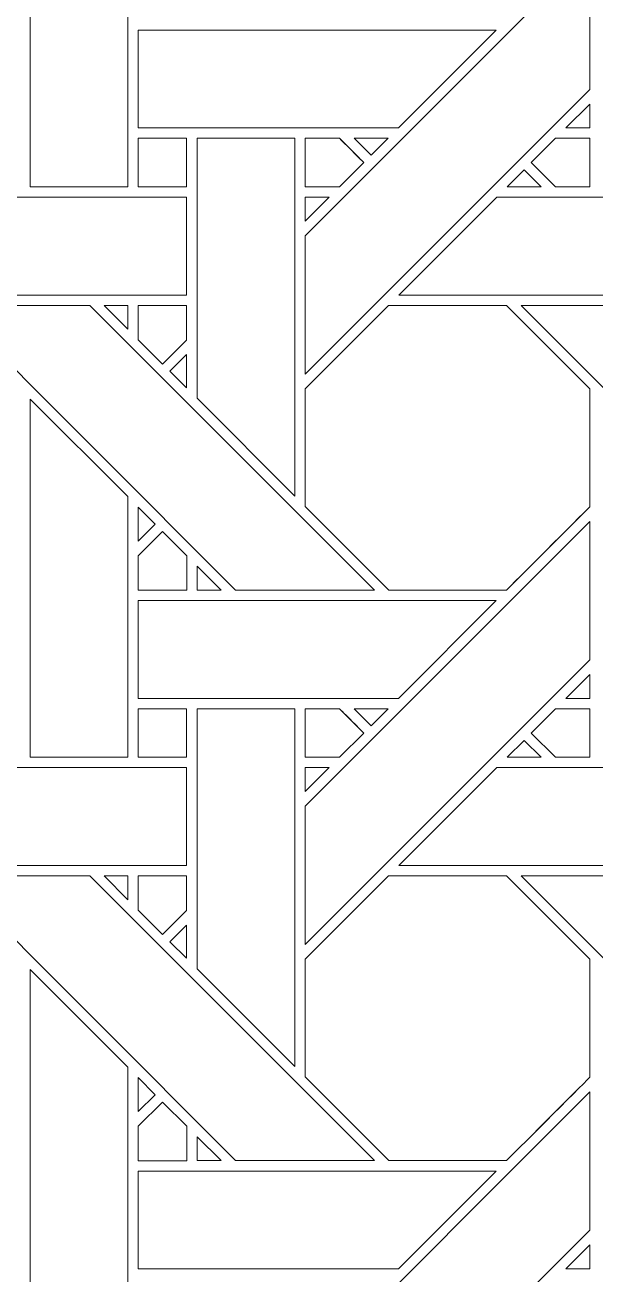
# Model space of a CAD drawing. Header units: inches. Extents: x 2.4 to 22.4, y -0.9 to 19.1.
# Drawn here: x 6.462 to 7.41, y 10.093 to 12.17 of the extents above; entities that cross this region are included whole.
import ezdxf

# ---------------------------------------------------------------- set-up
doc = ezdxf.new("R2010")
doc.units = ezdxf.units.IN
doc.header["$MEASUREMENT"] = 0
doc.layers.add('Design', color=7, linetype='Continuous', lineweight=0)

msp = doc.modelspace()

# ---------------------------------------------------------------- linework, layer by layer
at = {"layer": 'Design'}
for points, knots in [([(12.3829, 19.0948), (6.86, 19.0948), (2.3829, 14.6176), (2.3829, 9.0948), (2.3829, 3.5719), (6.86, -0.9052), (12.3829, -0.9052), (17.9057, -0.9052), (22.3829, 3.5719), (22.3829, 9.0948), (22.3829, 14.6176), (17.9057, 19.0948), (12.3829, 19.0948)], [0, 0, 0, 0, 1, 1, 1, 2, 2, 2, 3, 3, 3, 4, 4, 4, 4]), ([(12.3829, 17.972), (7.4801, 17.972), (3.5056, 13.9975), (3.5056, 9.0948), (3.5056, 4.192), (7.4801, 0.2175), (12.3829, 0.2175), (17.2856, 0.2175), (21.2601, 4.192), (21.2601, 9.0948), (21.2601, 13.9975), (17.2856, 17.972), (12.3829, 17.972)], [0, 0, 0, 0, 1, 1, 1, 2, 2, 2, 3, 3, 3, 4, 4, 4, 4]), ([(6.6329, 12.3343), (6.6329, 12.3343), (6.6329, 11.9006), (6.6329, 11.9006), (6.6329, 11.9006), (6.4701, 11.9006), (6.4701, 11.9006), (6.4701, 11.9006), (6.4701, 12.4964), (6.4701, 12.4964), (6.4701, 12.4964), (6.6329, 12.3343), (6.6329, 12.3343)], [0, 0, 0, 0, 1, 1, 1, 2, 2, 2, 3, 3, 3, 4, 4, 4, 4]), ([(7.4017, 12.0628), (7.4017, 12.0628), (6.928, 11.5892), (6.928, 11.5892), (6.928, 11.5892), (6.928, 11.8193), (6.928, 11.8193), (6.928, 11.8193), (7.4017, 12.2929), (7.4017, 12.2929), (7.4017, 12.2929), (7.4017, 12.0628), (7.4017, 12.0628)], [0, 0, 0, 0, 1, 1, 1, 2, 2, 2, 3, 3, 3, 4, 4, 4, 4]), ([(6.6502, 11.9986), (6.6502, 11.9986), (6.6502, 12.1613), (6.6502, 12.1613), (6.6502, 12.1613), (7.2459, 12.1613), (7.2459, 12.1613), (7.2459, 12.1613), (7.0832, 11.9986), (7.0832, 11.9986), (7.0832, 11.9986), (6.6502, 11.9986), (6.6502, 11.9986)], [0, 0, 0, 0, 1, 1, 1, 2, 2, 2, 3, 3, 3, 4, 4, 4, 4]), ([(7.3619, 11.9987), (7.3619, 11.9987), (7.4017, 12.0384), (7.4017, 12.0384), (7.4017, 12.0384), (7.4017, 11.9987), (7.4017, 11.9987), (7.4017, 11.9987), (7.3619, 11.9987), (7.3619, 11.9987)], [0, 0, 0, 0, 1, 1, 1, 2, 2, 2, 3, 3, 3, 3]), ([(6.6501, 11.9006), (6.6501, 11.9006), (6.6501, 11.9814), (6.6501, 11.9814), (6.6501, 11.9814), (6.7304, 11.9814), (6.7304, 11.9814), (6.7304, 11.9814), (6.7304, 11.9006), (6.7304, 11.9006), (6.7304, 11.9006), (6.6501, 11.9006), (6.6501, 11.9006)], [0, 0, 0, 0, 1, 1, 1, 2, 2, 2, 3, 3, 3, 4, 4, 4, 4]), ([(6.7304, 11.9814), (6.7304, 11.9814), (6.7304, 11.9006), (6.7304, 11.9006), (6.7304, 11.9006), (6.6501, 11.9006), (6.6501, 11.9006), (6.6501, 11.9006), (6.6501, 11.9814), (6.6501, 11.9814), (6.6501, 11.9814), (6.7304, 11.9814), (6.7304, 11.9814)], [0, 0, 0, 0, 1, 1, 1, 2, 2, 2, 3, 3, 3, 4, 4, 4, 4]), ([(6.9109, 11.9814), (6.9109, 11.9814), (6.9109, 11.3863), (6.9109, 11.3863), (6.9109, 11.3863), (6.748, 11.5492), (6.748, 11.5492), (6.748, 11.5492), (6.748, 11.9814), (6.748, 11.9814), (6.748, 11.9814), (6.9109, 11.9814), (6.9109, 11.9814)], [0, 0, 0, 0, 1, 1, 1, 2, 2, 2, 3, 3, 3, 4, 4, 4, 4]), ([(6.928, 11.9006), (6.928, 11.9006), (6.928, 11.9814), (6.928, 11.9814), (6.928, 11.9814), (6.985, 11.9814), (6.985, 11.9814), (6.9902, 11.9763), (7.021, 11.9455), (7.0254, 11.9411), (7.0254, 11.9411), (6.985, 11.9006), (6.985, 11.9006), (6.985, 11.9006), (6.928, 11.9006), (6.928, 11.9006)], [0, 0, 0, 0, 1, 1, 1, 2, 2, 2, 3, 3, 3, 4, 4, 4, 5, 5, 5, 5]), ([(7.0096, 11.9569), (7.0155, 11.9509), (7.0212, 11.9452), (7.0254, 11.9411), (7.0254, 11.9411), (6.985, 11.9006), (6.985, 11.9006), (6.985, 11.9006), (6.928, 11.9006), (6.928, 11.9006), (6.928, 11.9006), (6.928, 11.9814), (6.928, 11.9814), (6.928, 11.9814), (6.985, 11.9814), (6.985, 11.9814), (6.9904, 11.9761), (7.0003, 11.9662), (7.0096, 11.9569)], [0, 0, 0, 0, 1, 1, 1, 2, 2, 2, 3, 3, 3, 4, 4, 4, 5, 5, 5, 6, 6, 6, 6]), ([(7.0095, 11.9814), (7.0095, 11.9814), (7.0659, 11.9814), (7.0659, 11.9814), (7.0659, 11.9814), (7.0376, 11.9532), (7.0376, 11.9532), (7.0376, 11.9532), (7.0095, 11.9814), (7.0095, 11.9814)], [0, 0, 0, 0, 1, 1, 1, 2, 2, 2, 3, 3, 3, 3]), ([(7.3445, 11.9006), (7.3445, 11.9006), (7.3042, 11.941), (7.3042, 11.941), (7.3042, 11.941), (7.3446, 11.9814), (7.3446, 11.9814), (7.3446, 11.9814), (7.4017, 11.9814), (7.4017, 11.9814), (7.4017, 11.9814), (7.4017, 11.9006), (7.4017, 11.9006), (7.4017, 11.9006), (7.3445, 11.9006), (7.3445, 11.9006)], [0, 0, 0, 0, 1, 1, 1, 2, 2, 2, 3, 3, 3, 4, 4, 4, 5, 5, 5, 5]), ([(7.4017, 11.9814), (7.4017, 11.9814), (7.4017, 11.9006), (7.4017, 11.9006), (7.4017, 11.9006), (7.3445, 11.9006), (7.3445, 11.9006), (7.3445, 11.9006), (7.3042, 11.941), (7.3042, 11.941), (7.3042, 11.941), (7.3446, 11.9814), (7.3446, 11.9814), (7.3446, 11.9814), (7.4017, 11.9814), (7.4017, 11.9814)], [0, 0, 0, 0, 1, 1, 1, 2, 2, 2, 3, 3, 3, 4, 4, 4, 5, 5, 5, 5]), ([(7.3204, 11.9006), (7.3204, 11.9006), (7.2639, 11.9006), (7.2639, 11.9006), (7.2639, 11.9006), (7.2921, 11.9289), (7.2921, 11.9289), (7.2921, 11.9289), (7.3204, 11.9006), (7.3204, 11.9006)], [0, 0, 0, 0, 1, 1, 1, 2, 2, 2, 3, 3, 3, 3]), ([(6.298, 11.8835), (6.298, 11.8835), (6.7304, 11.8835), (6.7304, 11.8835), (6.7304, 11.8835), (6.7304, 11.7206), (6.7304, 11.7206), (6.7304, 11.7206), (6.1351, 11.7206), (6.1351, 11.7206), (6.1351, 11.7206), (6.298, 11.8835), (6.298, 11.8835)], [0, 0, 0, 0, 1, 1, 1, 2, 2, 2, 3, 3, 3, 4, 4, 4, 4]), ([(6.9679, 11.8835), (6.9679, 11.8835), (6.928, 11.8436), (6.928, 11.8436), (6.928, 11.8436), (6.928, 11.8835), (6.928, 11.8835), (6.928, 11.8835), (6.9679, 11.8835), (6.9679, 11.8835)], [0, 0, 0, 0, 1, 1, 1, 2, 2, 2, 3, 3, 3, 3]), ([(7.6792, 11.8835), (7.6792, 11.8835), (7.6792, 11.7206), (7.6792, 11.7206), (7.6792, 11.7206), (7.0839, 11.7206), (7.0839, 11.7206), (7.0839, 11.7206), (7.2467, 11.8835), (7.2467, 11.8835), (7.2467, 11.8835), (7.6792, 11.8835), (7.6792, 11.8835)], [0, 0, 0, 0, 1, 1, 1, 2, 2, 2, 3, 3, 3, 4, 4, 4, 4]), ([(6.5694, 11.7035), (6.5694, 11.7035), (7.043, 11.2299), (7.043, 11.2299), (7.043, 11.2299), (6.812, 11.2299), (6.812, 11.2299), (6.812, 11.2299), (6.3385, 11.7035), (6.3385, 11.7035), (6.3385, 11.7035), (6.5694, 11.7035), (6.5694, 11.7035)], [0, 0, 0, 0, 1, 1, 1, 2, 2, 2, 3, 3, 3, 4, 4, 4, 4]), ([(6.633, 11.7035), (6.633, 11.7035), (6.633, 11.6637), (6.633, 11.6637), (6.633, 11.6637), (6.5935, 11.7035), (6.5935, 11.7035), (6.5935, 11.7035), (6.633, 11.7035), (6.633, 11.7035)], [0, 0, 0, 0, 1, 1, 1, 2, 2, 2, 3, 3, 3, 3]), ([(6.6501, 11.6463), (6.6501, 11.6463), (6.6501, 11.7035), (6.6501, 11.7035), (6.6501, 11.7035), (6.7304, 11.7035), (6.7304, 11.7035), (6.7304, 11.7035), (6.7304, 11.6459), (6.7304, 11.6459), (6.7304, 11.6459), (6.6904, 11.606), (6.6904, 11.606), (6.6904, 11.606), (6.6501, 11.6463), (6.6501, 11.6463)], [0, 0, 0, 0, 1, 1, 1, 2, 2, 2, 3, 3, 3, 4, 4, 4, 5, 5, 5, 5]), ([(6.6904, 11.606), (6.6904, 11.606), (6.6501, 11.6463), (6.6501, 11.6463), (6.6501, 11.6463), (6.6501, 11.7035), (6.6501, 11.7035), (6.6501, 11.7035), (6.7304, 11.7035), (6.7304, 11.7035), (6.7304, 11.7035), (6.7304, 11.6459), (6.7304, 11.6459), (6.7304, 11.6459), (6.6904, 11.606), (6.6904, 11.606)], [0, 0, 0, 0, 1, 1, 1, 2, 2, 2, 3, 3, 3, 4, 4, 4, 5, 5, 5, 5]), ([(7.2629, 11.2299), (7.2629, 11.2299), (7.0672, 11.2299), (7.0672, 11.2299), (7.0672, 11.2299), (6.928, 11.3691), (6.928, 11.3691), (6.928, 11.3691), (6.928, 11.5648), (6.928, 11.5648), (6.928, 11.5648), (7.0667, 11.7035), (7.0667, 11.7035), (7.0667, 11.7035), (7.2629, 11.7035), (7.2629, 11.7035), (7.2629, 11.7035), (7.4016, 11.5648), (7.4016, 11.5648), (7.4016, 11.5648), (7.4016, 11.3686), (7.4016, 11.3686), (7.3838, 11.3507), (7.2719, 11.2389), (7.2629, 11.2299)], [0, 0, 0, 0, 1, 1, 1, 2, 2, 2, 3, 3, 3, 4, 4, 4, 5, 5, 5, 6, 6, 6, 7, 7, 7, 8, 8, 8, 8]), ([(6.928, 11.5648), (6.928, 11.5648), (7.0667, 11.7035), (7.0667, 11.7035), (7.0667, 11.7035), (7.2629, 11.7035), (7.2629, 11.7035), (7.2629, 11.7035), (7.4016, 11.5648), (7.4016, 11.5648), (7.4016, 11.5648), (7.4016, 11.3686), (7.4016, 11.3686), (7.384, 11.3509), (7.2721, 11.2391), (7.2629, 11.2299), (7.2629, 11.2299), (7.0672, 11.2299), (7.0672, 11.2299), (7.0672, 11.2299), (6.928, 11.3691), (6.928, 11.3691), (6.928, 11.3691), (6.928, 11.5648), (6.928, 11.5648)], [0, 0, 0, 0, 1, 1, 1, 2, 2, 2, 3, 3, 3, 4, 4, 4, 5, 5, 5, 6, 6, 6, 7, 7, 7, 8, 8, 8, 8]), ([(7.5181, 11.7035), (7.5181, 11.7035), (7.9918, 11.2299), (7.9918, 11.2299), (7.9918, 11.2299), (7.7607, 11.2299), (7.7607, 11.2299), (7.7607, 11.2299), (7.2872, 11.7035), (7.2872, 11.7035), (7.2872, 11.7035), (7.5181, 11.7035), (7.5181, 11.7035)], [0, 0, 0, 0, 1, 1, 1, 2, 2, 2, 3, 3, 3, 4, 4, 4, 4]), ([(6.7304, 11.6217), (6.7304, 11.6217), (6.7304, 11.5665), (6.7304, 11.5665), (6.7304, 11.5665), (6.7027, 11.5939), (6.7027, 11.5939), (6.7027, 11.5939), (6.7304, 11.6217), (6.7304, 11.6217)], [0, 0, 0, 0, 1, 1, 1, 2, 2, 2, 3, 3, 3, 3]), ([(6.4701, 10.9519), (6.4701, 10.9519), (6.4701, 11.5477), (6.4701, 11.5477), (6.4701, 11.5477), (6.6329, 11.3855), (6.6329, 11.3855), (6.6329, 11.3855), (6.6329, 10.9519), (6.6329, 10.9519), (6.6329, 10.9519), (6.4701, 10.9519), (6.4701, 10.9519)], [0, 0, 0, 0, 1, 1, 1, 2, 2, 2, 3, 3, 3, 4, 4, 4, 4]), ([(6.6502, 11.3113), (6.6502, 11.3113), (6.6502, 11.3681), (6.6502, 11.3681), (6.6502, 11.3681), (6.6784, 11.3395), (6.6784, 11.3395), (6.6784, 11.3395), (6.6502, 11.3113), (6.6502, 11.3113)], [0, 0, 0, 0, 1, 1, 1, 2, 2, 2, 3, 3, 3, 3]), ([(7.4017, 11.1141), (7.4017, 11.1141), (6.928, 10.6404), (6.928, 10.6404), (6.928, 10.6404), (6.928, 10.8705), (6.928, 10.8705), (6.928, 10.8705), (7.4017, 11.3441), (7.4017, 11.3441), (7.4017, 11.3441), (7.4017, 11.1141), (7.4017, 11.1141)], [0, 0, 0, 0, 1, 1, 1, 2, 2, 2, 3, 3, 3, 4, 4, 4, 4]), ([(6.6501, 11.2297), (6.6501, 11.2297), (6.6501, 11.2869), (6.6501, 11.2869), (6.6501, 11.2869), (6.6904, 11.3273), (6.6904, 11.3273), (6.6904, 11.3273), (6.7308, 11.287), (6.7308, 11.287), (6.7308, 11.287), (6.7308, 11.2297), (6.7308, 11.2297), (6.7308, 11.2297), (6.6501, 11.2297), (6.6501, 11.2297)], [0, 0, 0, 0, 1, 1, 1, 2, 2, 2, 3, 3, 3, 4, 4, 4, 5, 5, 5, 5]), ([(6.6904, 11.3273), (6.6904, 11.3273), (6.7308, 11.287), (6.7308, 11.287), (6.7308, 11.287), (6.7308, 11.2297), (6.7308, 11.2297), (6.7308, 11.2297), (6.6501, 11.2297), (6.6501, 11.2297), (6.6501, 11.2297), (6.6501, 11.2869), (6.6501, 11.2869), (6.6501, 11.2869), (6.6904, 11.3273), (6.6904, 11.3273)], [0, 0, 0, 0, 1, 1, 1, 2, 2, 2, 3, 3, 3, 4, 4, 4, 5, 5, 5, 5]), ([(6.7481, 11.2299), (6.7481, 11.2299), (6.7481, 11.2697), (6.7481, 11.2697), (6.7481, 11.2697), (6.7878, 11.2299), (6.7878, 11.2299), (6.7878, 11.2299), (6.7481, 11.2299), (6.7481, 11.2299)], [0, 0, 0, 0, 1, 1, 1, 2, 2, 2, 3, 3, 3, 3]), ([(7.2459, 11.2126), (7.2459, 11.2126), (7.0832, 11.0499), (7.0832, 11.0499), (7.0832, 11.0499), (6.6502, 11.0499), (6.6502, 11.0499), (6.6502, 11.0499), (6.6502, 11.2126), (6.6502, 11.2126), (6.6502, 11.2126), (7.2459, 11.2126), (7.2459, 11.2126)], [0, 0, 0, 0, 1, 1, 1, 2, 2, 2, 3, 3, 3, 4, 4, 4, 4]), ([(7.3619, 11.0499), (7.3619, 11.0499), (7.4017, 11.0897), (7.4017, 11.0897), (7.4017, 11.0897), (7.4017, 11.0499), (7.4017, 11.0499), (7.4017, 11.0499), (7.3619, 11.0499), (7.3619, 11.0499)], [0, 0, 0, 0, 1, 1, 1, 2, 2, 2, 3, 3, 3, 3]), ([(6.6501, 10.9519), (6.6501, 10.9519), (6.6501, 11.0327), (6.6501, 11.0327), (6.6501, 11.0327), (6.7304, 11.0327), (6.7304, 11.0327), (6.7304, 11.0327), (6.7304, 10.9519), (6.7304, 10.9519), (6.7304, 10.9519), (6.6501, 10.9519), (6.6501, 10.9519)], [0, 0, 0, 0, 1, 1, 1, 2, 2, 2, 3, 3, 3, 4, 4, 4, 4]), ([(6.7304, 11.0327), (6.7304, 11.0327), (6.7304, 10.9519), (6.7304, 10.9519), (6.7304, 10.9519), (6.6501, 10.9519), (6.6501, 10.9519), (6.6501, 10.9519), (6.6501, 11.0327), (6.6501, 11.0327), (6.6501, 11.0327), (6.7304, 11.0327), (6.7304, 11.0327)], [0, 0, 0, 0, 1, 1, 1, 2, 2, 2, 3, 3, 3, 4, 4, 4, 4]), ([(6.9109, 11.0326), (6.9109, 11.0326), (6.9109, 10.4375), (6.9109, 10.4375), (6.9109, 10.4375), (6.748, 10.6004), (6.748, 10.6004), (6.748, 10.6004), (6.748, 11.0326), (6.748, 11.0326), (6.748, 11.0326), (6.9109, 11.0326), (6.9109, 11.0326)], [0, 0, 0, 0, 1, 1, 1, 2, 2, 2, 3, 3, 3, 4, 4, 4, 4]), ([(6.928, 10.9519), (6.928, 10.9519), (6.928, 11.0327), (6.928, 11.0327), (6.928, 11.0327), (6.985, 11.0327), (6.985, 11.0327), (6.9902, 11.0276), (7.021, 10.9967), (7.0254, 10.9923), (7.0254, 10.9923), (6.985, 10.9519), (6.985, 10.9519), (6.985, 10.9519), (6.928, 10.9519), (6.928, 10.9519)], [0, 0, 0, 0, 1, 1, 1, 2, 2, 2, 3, 3, 3, 4, 4, 4, 5, 5, 5, 5]), ([(7.0096, 11.0082), (7.0096, 11.0082), (7.0254, 10.9923), (7.0254, 10.9923), (7.0254, 10.9923), (6.985, 10.9519), (6.985, 10.9519), (6.985, 10.9519), (6.928, 10.9519), (6.928, 10.9519), (6.928, 10.9519), (6.928, 11.0327), (6.928, 11.0327), (6.928, 11.0327), (6.985, 11.0327), (6.985, 11.0327), (6.9904, 11.0273), (7.0003, 11.0175), (7.0096, 11.0082)], [0, 0, 0, 0, 1, 1, 1, 2, 2, 2, 3, 3, 3, 4, 4, 4, 5, 5, 5, 6, 6, 6, 6]), ([(7.0376, 11.0045), (7.0376, 11.0045), (7.0095, 11.0326), (7.0095, 11.0326), (7.0095, 11.0326), (7.0659, 11.0326), (7.0659, 11.0326), (7.0659, 11.0326), (7.0376, 11.0045), (7.0376, 11.0045)], [0, 0, 0, 0, 1, 1, 1, 2, 2, 2, 3, 3, 3, 3]), ([(7.3445, 10.9519), (7.3445, 10.9519), (7.3042, 10.9923), (7.3042, 10.9923), (7.3042, 10.9923), (7.3446, 11.0327), (7.3446, 11.0327), (7.3446, 11.0327), (7.4017, 11.0327), (7.4017, 11.0327), (7.4017, 11.0327), (7.4017, 10.9519), (7.4017, 10.9519), (7.4017, 10.9519), (7.3445, 10.9519), (7.3445, 10.9519)], [0, 0, 0, 0, 1, 1, 1, 2, 2, 2, 3, 3, 3, 4, 4, 4, 5, 5, 5, 5]), ([(7.4017, 11.0327), (7.4017, 11.0327), (7.4017, 10.9519), (7.4017, 10.9519), (7.4017, 10.9519), (7.3445, 10.9519), (7.3445, 10.9519), (7.3445, 10.9519), (7.3042, 10.9923), (7.3042, 10.9923), (7.3042, 10.9923), (7.3446, 11.0327), (7.3446, 11.0327), (7.3446, 11.0327), (7.4017, 11.0327), (7.4017, 11.0327)], [0, 0, 0, 0, 1, 1, 1, 2, 2, 2, 3, 3, 3, 4, 4, 4, 5, 5, 5, 5]), ([(7.3204, 10.9519), (7.3204, 10.9519), (7.2639, 10.9519), (7.2639, 10.9519), (7.2639, 10.9519), (7.2921, 10.9801), (7.2921, 10.9801), (7.2921, 10.9801), (7.3204, 10.9519), (7.3204, 10.9519)], [0, 0, 0, 0, 1, 1, 1, 2, 2, 2, 3, 3, 3, 3]), ([(6.7304, 10.9347), (6.7304, 10.9347), (6.7304, 10.7719), (6.7304, 10.7719), (6.7304, 10.7719), (6.1351, 10.7719), (6.1351, 10.7719), (6.1351, 10.7719), (6.298, 10.9347), (6.298, 10.9347), (6.298, 10.9347), (6.7304, 10.9347), (6.7304, 10.9347)], [0, 0, 0, 0, 1, 1, 1, 2, 2, 2, 3, 3, 3, 4, 4, 4, 4]), ([(6.928, 10.8949), (6.928, 10.8949), (6.928, 10.9347), (6.928, 10.9347), (6.928, 10.9347), (6.9679, 10.9347), (6.9679, 10.9347), (6.9679, 10.9347), (6.928, 10.8949), (6.928, 10.8949)], [0, 0, 0, 0, 1, 1, 1, 2, 2, 2, 3, 3, 3, 3]), ([(7.6792, 10.9347), (7.6792, 10.9347), (7.6792, 10.7719), (7.6792, 10.7719), (7.6792, 10.7719), (7.0839, 10.7719), (7.0839, 10.7719), (7.0839, 10.7719), (7.2467, 10.9347), (7.2467, 10.9347), (7.2467, 10.9347), (7.6792, 10.9347), (7.6792, 10.9347)], [0, 0, 0, 0, 1, 1, 1, 2, 2, 2, 3, 3, 3, 4, 4, 4, 4]), ([(6.5694, 10.7548), (6.5694, 10.7548), (7.043, 10.2811), (7.043, 10.2811), (7.043, 10.2811), (6.812, 10.2811), (6.812, 10.2811), (6.812, 10.2811), (6.3385, 10.7548), (6.3385, 10.7548), (6.3385, 10.7548), (6.5694, 10.7548), (6.5694, 10.7548)], [0, 0, 0, 0, 1, 1, 1, 2, 2, 2, 3, 3, 3, 4, 4, 4, 4]), ([(6.633, 10.7548), (6.633, 10.7548), (6.633, 10.715), (6.633, 10.715), (6.633, 10.715), (6.5935, 10.7548), (6.5935, 10.7548), (6.5935, 10.7548), (6.633, 10.7548), (6.633, 10.7548)], [0, 0, 0, 0, 1, 1, 1, 2, 2, 2, 3, 3, 3, 3]), ([(6.6501, 10.6976), (6.6501, 10.6976), (6.6501, 10.7548), (6.6501, 10.7548), (6.6501, 10.7548), (6.7304, 10.7548), (6.7304, 10.7548), (6.7304, 10.7548), (6.7304, 10.6972), (6.7304, 10.6972), (6.7304, 10.6972), (6.6904, 10.6573), (6.6904, 10.6573), (6.6904, 10.6573), (6.6501, 10.6976), (6.6501, 10.6976)], [0, 0, 0, 0, 1, 1, 1, 2, 2, 2, 3, 3, 3, 4, 4, 4, 5, 5, 5, 5]), ([(6.6904, 10.6573), (6.6904, 10.6573), (6.6501, 10.6976), (6.6501, 10.6976), (6.6501, 10.6976), (6.6501, 10.7548), (6.6501, 10.7548), (6.6501, 10.7548), (6.7304, 10.7548), (6.7304, 10.7548), (6.7304, 10.7548), (6.7304, 10.6972), (6.7304, 10.6972), (6.7304, 10.6972), (6.6904, 10.6573), (6.6904, 10.6573)], [0, 0, 0, 0, 1, 1, 1, 2, 2, 2, 3, 3, 3, 4, 4, 4, 5, 5, 5, 5]), ([(7.2629, 10.2812), (7.2629, 10.2812), (7.0672, 10.2812), (7.0672, 10.2812), (7.0672, 10.2812), (6.928, 10.4204), (6.928, 10.4204), (6.928, 10.4204), (6.928, 10.6161), (6.928, 10.6161), (6.928, 10.6161), (7.0667, 10.7548), (7.0667, 10.7548), (7.0667, 10.7548), (7.2629, 10.7548), (7.2629, 10.7548), (7.2629, 10.7548), (7.4016, 10.6161), (7.4016, 10.6161), (7.4016, 10.6161), (7.4016, 10.4199), (7.4016, 10.4199), (7.3838, 10.4019), (7.2719, 10.2902), (7.2629, 10.2812)], [0, 0, 0, 0, 1, 1, 1, 2, 2, 2, 3, 3, 3, 4, 4, 4, 5, 5, 5, 6, 6, 6, 7, 7, 7, 8, 8, 8, 8]), ([(7.0667, 10.7548), (7.0667, 10.7548), (7.2629, 10.7548), (7.2629, 10.7548), (7.2629, 10.7548), (7.4016, 10.6161), (7.4016, 10.6161), (7.4016, 10.6161), (7.4016, 10.4199), (7.4016, 10.4199), (7.3836, 10.4017), (7.2718, 10.29), (7.2629, 10.2812), (7.2629, 10.2812), (7.0672, 10.2812), (7.0672, 10.2812), (7.0672, 10.2812), (6.928, 10.4204), (6.928, 10.4204), (6.928, 10.4204), (6.928, 10.6161), (6.928, 10.6161), (6.928, 10.6161), (7.0667, 10.7548), (7.0667, 10.7548)], [0, 0, 0, 0, 1, 1, 1, 2, 2, 2, 3, 3, 3, 4, 4, 4, 5, 5, 5, 6, 6, 6, 7, 7, 7, 8, 8, 8, 8]), ([(7.5181, 10.7548), (7.5181, 10.7548), (7.9918, 10.2811), (7.9918, 10.2811), (7.9918, 10.2811), (7.7607, 10.2811), (7.7607, 10.2811), (7.7607, 10.2811), (7.2872, 10.7548), (7.2872, 10.7548), (7.2872, 10.7548), (7.5181, 10.7548), (7.5181, 10.7548)], [0, 0, 0, 0, 1, 1, 1, 2, 2, 2, 3, 3, 3, 4, 4, 4, 4]), ([(6.7304, 10.6729), (6.7304, 10.6729), (6.7304, 10.6178), (6.7304, 10.6178), (6.7304, 10.6178), (6.7027, 10.6452), (6.7027, 10.6452), (6.7027, 10.6452), (6.7304, 10.6729), (6.7304, 10.6729)], [0, 0, 0, 0, 1, 1, 1, 2, 2, 2, 3, 3, 3, 3]), ([(6.6329, 10.4368), (6.6329, 10.4368), (6.6329, 10.0031), (6.6329, 10.0031), (6.6329, 10.0031), (6.4701, 10.0031), (6.4701, 10.0031), (6.4701, 10.0031), (6.4701, 10.599), (6.4701, 10.599), (6.4701, 10.599), (6.6329, 10.4368), (6.6329, 10.4368)], [0, 0, 0, 0, 1, 1, 1, 2, 2, 2, 3, 3, 3, 4, 4, 4, 4]), ([(6.6502, 10.3626), (6.6502, 10.3626), (6.6502, 10.4193), (6.6502, 10.4193), (6.6502, 10.4193), (6.6784, 10.3908), (6.6784, 10.3908), (6.6784, 10.3908), (6.6502, 10.3626), (6.6502, 10.3626)], [0, 0, 0, 0, 1, 1, 1, 2, 2, 2, 3, 3, 3, 3]), ([(6.928, 9.9218), (6.928, 9.9218), (7.4017, 10.3954), (7.4017, 10.3954), (7.4017, 10.3954), (7.4017, 10.1654), (7.4017, 10.1654), (7.4017, 10.1654), (6.928, 9.6917), (6.928, 9.6917), (6.928, 9.6917), (6.928, 9.9218), (6.928, 9.9218)], [0, 0, 0, 0, 1, 1, 1, 2, 2, 2, 3, 3, 3, 4, 4, 4, 4]), ([(6.6501, 10.2809), (6.6501, 10.2809), (6.6501, 10.3382), (6.6501, 10.3382), (6.6501, 10.3382), (6.6904, 10.3785), (6.6904, 10.3785), (6.6904, 10.3785), (6.7308, 10.3382), (6.7308, 10.3382), (6.7308, 10.3382), (6.7308, 10.2809), (6.7308, 10.2809), (6.7308, 10.2809), (6.6501, 10.2809), (6.6501, 10.2809)], [0, 0, 0, 0, 1, 1, 1, 2, 2, 2, 3, 3, 3, 4, 4, 4, 5, 5, 5, 5]), ([(6.6904, 10.3785), (6.6904, 10.3785), (6.7308, 10.3382), (6.7308, 10.3382), (6.7308, 10.3382), (6.7308, 10.2809), (6.7308, 10.2809), (6.7308, 10.2809), (6.6501, 10.2809), (6.6501, 10.2809), (6.6501, 10.2809), (6.6501, 10.3382), (6.6501, 10.3382), (6.6501, 10.3382), (6.6904, 10.3785), (6.6904, 10.3785)], [0, 0, 0, 0, 1, 1, 1, 2, 2, 2, 3, 3, 3, 4, 4, 4, 5, 5, 5, 5]), ([(6.7481, 10.2811), (6.7481, 10.2811), (6.7481, 10.3209), (6.7481, 10.3209), (6.7481, 10.3209), (6.7878, 10.2811), (6.7878, 10.2811), (6.7878, 10.2811), (6.7481, 10.2811), (6.7481, 10.2811)], [0, 0, 0, 0, 1, 1, 1, 2, 2, 2, 3, 3, 3, 3]), ([(6.6502, 10.1012), (6.6502, 10.1012), (6.6502, 10.2639), (6.6502, 10.2639), (6.6502, 10.2639), (7.2459, 10.2639), (7.2459, 10.2639), (7.2459, 10.2639), (7.0831, 10.1012), (7.0831, 10.1012), (7.0831, 10.1012), (6.6502, 10.1012), (6.6502, 10.1012)], [0, 0, 0, 0, 1, 1, 1, 2, 2, 2, 3, 3, 3, 4, 4, 4, 4]), ([(7.3619, 10.1012), (7.3619, 10.1012), (7.4017, 10.141), (7.4017, 10.141), (7.4017, 10.141), (7.4017, 10.1012), (7.4017, 10.1012), (7.4017, 10.1012), (7.3619, 10.1012), (7.3619, 10.1012)], [0, 0, 0, 0, 1, 1, 1, 2, 2, 2, 3, 3, 3, 3])]:
    msp.add_open_spline(points, degree=3, knots=knots, dxfattribs=at)

doc.saveas('drawing.dxf')
